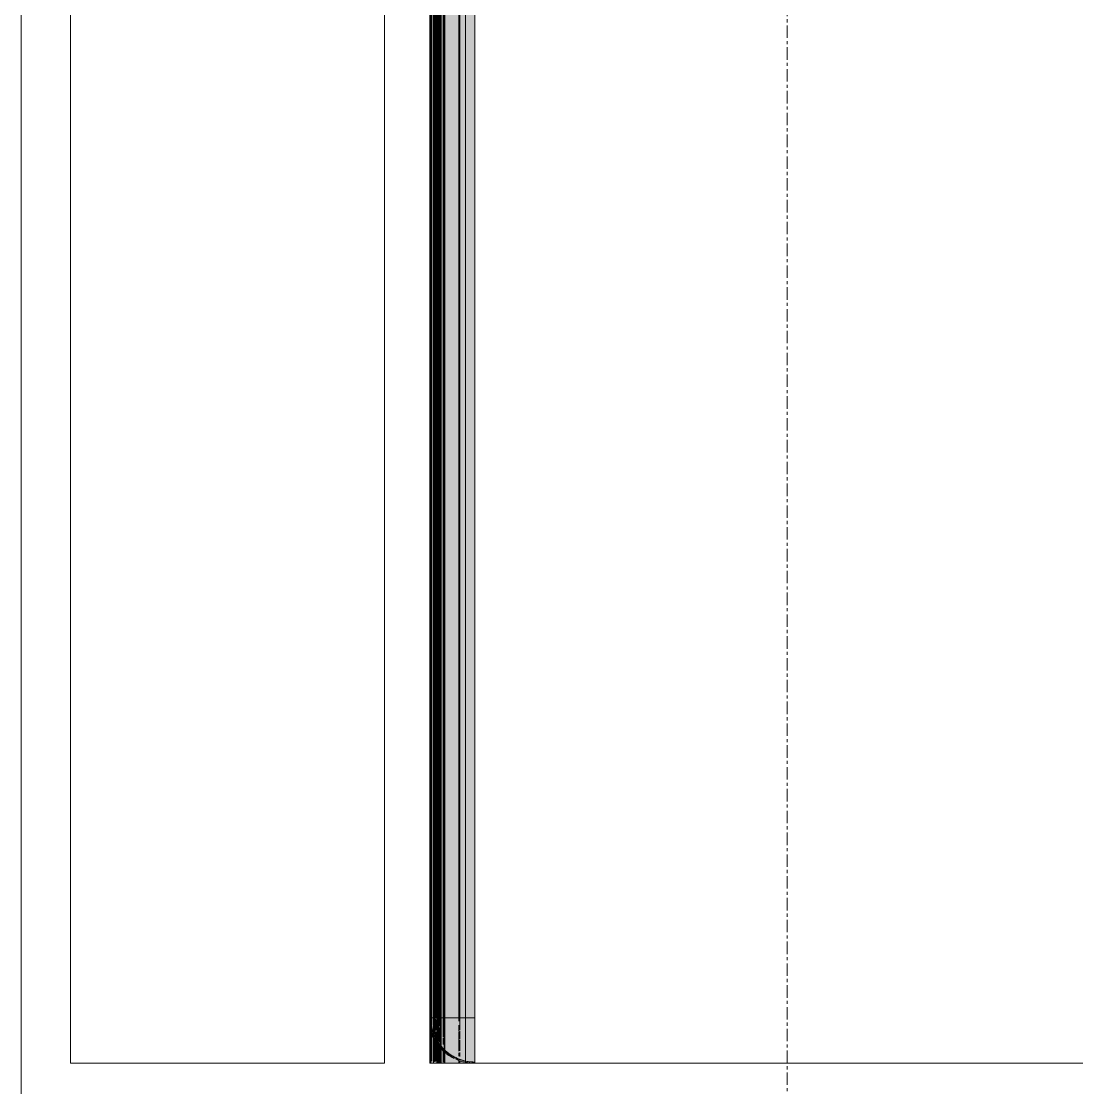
# Model space of a CAD drawing. Header units: millimetres. Extents: x -22227 to 20164, y 15335 to 61747.
# Drawn here: x -12979 to -11904, y 46292 to 47378 of the extents above; entities that cross this region are included whole.
import ezdxf

# ---------------------------------------------------------------- set-up
doc = ezdxf.new("R2010")
doc.units = ezdxf.units.MM
doc.linetypes.add('Grid Line', pattern=[22.225, 12.7, -3.175, 3.175, -3.175])
for name, color, linetype, lineweight in [('A-GENM', 7, 'Continuous', 5), ('A-WALL', 7, 'Continuous', 9), ('S-GRID', 7, 'Continuous', 9)]:
    doc.layers.add(name, color=color, linetype=linetype, lineweight=lineweight)

# ---------------------------------------------------------------- blocks, each defined once
blk = doc.blocks.new('AK-SGS-M3-A_rvt-1-MẶT BẰNG BỐ TRÍ THIẾT BỊ')
at = {"layer": 'A-WALL', "color": 253, "true_color": 0xaaaaaa}
for p, q in [((-12978.6, 49740.4), (-12978.6, 45066.9)), ((-12928.6, 46316.9), (-12928.6, 48416.9)), ((-12608.6, 48415.8), (-12608.6, 46316.9)), ((-12608.6, 46316.9), (-12928.6, 46316.9)), ((-11838.6, 46316.9), (-12516.5, 46316.9))]:
    blk.add_line(p, q, dxfattribs=at)
at = {"layer": 'A-WALL', "color": 254, "true_color": 0xcccccc}
for p, q in [((-12978.6, 49740.4), (-12978.6, 45066.9)), ((-12928.6, 46316.9), (-12928.6, 48416.9)), ((-12608.6, 48365.9), (-12608.6, 46316.9)), ((-12608.6, 46316.9), (-12928.6, 46316.9)), ((-11838.6, 46316.9), (-12516.5, 46316.9))]:
    blk.add_line(p, q, dxfattribs=at)
at = {"layer": 'A-WALL', "color": 9, "true_color": 0xc6c6c6}
blk.add_line((-12558.6, 46363), (-12558.6, 48364.8), dxfattribs=at)
at = {"layer": 'A-WALL', "color": 7, "true_color": 0xededed}
blk.add_line((-12558.6, 46363), (-12558.6, 48364.8), dxfattribs=at)
at = {"layer": 'A-WALL', "color": 254, "true_color": 0xd6d6d6}
for p, q in [((-12558.6, 46316.9), (-12558.6, 46363)), ((-12555.2, 46316.9), (-12557.9, 46316.9)), ((-12516.6, 46316.9), (-12547.2, 46316.9))]:
    blk.add_line(p, q, dxfattribs=at)
at = {"layer": 'A-WALL', "color": 7, "true_color": 0xf0f0f0}
for p, q in [((-12558.6, 46348.1), (-12558.6, 46363)), ((-12558.6, 46318.1), (-12558.6, 46344.9)), ((-12539.1, 46316.9), (-12547.2, 46316.9)), ((-12532.9, 46316.9), (-12538.8, 46316.9))]:
    blk.add_line(p, q, dxfattribs=at)
at = {"layer": 'A-WALL', "color": 7, "true_color": 0xf1f1f1}
blk.add_line((-12558.6, 46344.9), (-12558.6, 46348.1), dxfattribs=at)
at = {"layer": 'A-WALL', "color": 254, "true_color": 0xe0e0e0}
for p, q in [((-12552.3, 46316.9), (-12554.5, 46316.9)), ((-12547.2, 46316.9), (-12550.8, 46316.9))]:
    blk.add_line(p, q, dxfattribs=at)
at = {"layer": 'A-WALL', "color": 7, "true_color": 0xf3f3f3}
blk.add_line((-12548.4, 46316.9), (-12550.8, 46316.9), dxfattribs=at)
at = {"layer": 'A-WALL', "color": 254, "true_color": 0xeaeaea}
blk.add_line((-12516.6, 46316.9), (-12531.9, 46316.9), dxfattribs=at)
blk = doc.blocks.new('AK_BoGocTrong - Thanh nhôm C có chân-2373724-MẶT BẰNG BỐ TRÍ THIẾT BỊ')
at = {"layer": 'A-GENM', "true_color": 0xf0f0f0, "transparency": 33554534}
for points in [[(38.9, 0), (0, -0.1), (0, -288.4), (1.2, -2050), (45, -2048.4), (43.1, -2047.9), (42, -2047.9), (43.6, -46.1), (45, -46.1), (43.4, 0), (39, 0)], [(31.4, 0), (32.8, -2050), (34.9, -2050), (34.2, 0), (31.7, 0)], [(34.9, 0), (34.5, -0.9), (35.2, 0)], [(38.6, 0), (35.2, -0.8), (35.7, -2050), (38.6, -2050), (38.6, -0.6)], [(42, -46.1), (43.9, -2047.9), (44.8, -2046.5), (43.4, -46.1)]]:
    blk.add_hatch(color=7, dxfattribs=at).paths.add_polyline_path(points)
at = {"layer": 'A-GENM', "color": 254, "true_color": 0xe7e7e7}
for p, q in [((0, 0), (30.7, 0)), ((39, 0), (41.7, 0)), ((45, -34.4), (45, 0)), ((46, 0), (46, -36.6)), ((45, -46.1), (45, -42.4)), ((45, -46.1), (45, -2028)), ((45, -46.1), (45, -2028)), ((46, -46.1), (46, -2048.4)), ((46, -46.1), (46, -2048.4)), ((45, -2047.9), (45, -2028))]:
    blk.add_line(p, q, dxfattribs=at)
at = {"layer": 'A-GENM', "color": 254, "true_color": 0xeaeaea}
for p, q in [((9.5, 0), (0, 0)), ((16.2, 0), (9.5, 0)), ((9.5, 0), (9.5, -2.1)), ((22.3, 0), (16.4, 0)), ((30.8, 0), (22.6, 0)), ((31.8, 0), (34.4, 0)), ((36, 0), (38.1, 0)), ((41.3, 0), (39.2, 0)), ((45, 0), (45, -34.4)), ((45, 0), (45, -34.4)), ((46, 0), (46, -36.6)), ((46, 0), (46, -36.6)), ((9.5, -6.4), (9.5, -14.6)), ((30.6, -1.2), (30.6, -12.6)), ((31.4, -1.1), (31.4, -13.2)), ((35.2, -0.8), (35.2, -16.2)), ((38.6, -20.7), (38.6, -2.2)), ((9.5, -15.6), (9.5, -33.9)), ((30.6, -16.1), (30.6, -25.7)), ((31.4, -16.7), (31.4, -24.6)), ((35.2, -20.8), (35.2, -45.8)), ((30.6, -27.6), (30.6, -36.5)), ((31.4, -27), (31.4, -46.1)), ((38.6, -46.1), (38.6, -23.4)), ((9.5, -35.2), (9.5, -39.3)), ((9.5, -39.8), (9.5, -42.7)), ((30.6, -37.2), (30.6, -46.1)), ((45, -42.4), (45, -34.4)), ((45, -42.4), (45, -46.1)), ((45, -42.4), (45, -46.1)), ((46, -36.6), (46, -46.1)), ((34.2, -2047.9), (34.2, -46.1)), ((37.9, -46.1), (37.9, -2047.9)), ((45, -2028), (45, -2047.9)), ((45, -2028), (45, -2047.9)), ((9.5, -2047.9), (9.5, -2050)), ((30.6, -2047.9), (30.6, -2050)), ((31, -2050), (30.6, -2050)), ((31.4, -2050), (31, -2050)), ((31.4, -2047.9), (31.4, -2050)), ((35.2, -2050), (34.8, -2050)), ((35.2, -2047.9), (35.2, -2050)), ((37.9, -2050), (35.7, -2050)), ((35.7, -2050), (38.1, -2050)), ((38.6, -2050), (38.6, -2047.9))]:
    blk.add_line(p, q, dxfattribs=at)
at = {"layer": 'A-GENM', "color": 254, "true_color": 0xd6d6d6}
blk.add_line((0, -2.3), (0, 0), dxfattribs=at)
at = {"layer": 'A-GENM', "color": 7, "true_color": 0xececec}
for p, q in [((30.6, 0), (31.4, 0)), ((31.8, 0), (34.2, 0)), ((34.3, 0), (32, 0)), ((34.8, 0), (35.2, 0)), ((35.7, 0), (37.9, 0)), ((38.1, 0), (35.7, 0)), ((43.5, 0), (45, 0)), ((45, 0), (46, 0)), ((34.5, -0.9), (34.5, -15.7)), ((34.5, -19.8), (34.5, -44.9)), ((35.2, -16.2), (35.2, -18.8)), ((45, -34.4), (45, -42.4)), ((45, -34.4), (45, -42.4)), ((46, -36.6), (46, -46.1)), ((46, -36.6), (46, -46.1)), ((34.9, -46.1), (34.9, -2047.9)), ((34.5, -2047.9), (34.5, -2050)), ((34.8, -2050), (34.5, -2050)), ((35.7, -2050), (37.9, -2050)), ((37.9, -2050), (38.6, -2050)), ((46, -2050), (45, -2050))]:
    blk.add_line(p, q, dxfattribs=at)
at = {"layer": 'A-GENM', "color": 7, "true_color": 0xededed}
for p, q in [((34.2, 0), (31.8, 0)), ((34.5, 0), (34.8, 0)), ((37.9, 0), (35.7, 0)), ((38.6, 0), (37.9, 0)), ((45, 0), (46, 0)), ((46, 0), (45, 0)), ((34.2, -15.4), (34.2, -0.9)), ((37.9, -2.4), (37.9, -19.2)), ((34.2, -44.3), (34.2, -20.8)), ((34.5, -15.7), (34.5, -17.9)), ((37.9, -22.7), (37.9, -46.1)), ((34.2, -2050), (34.2, -2047.9)), ((37.9, -2047.9), (37.9, -2050))]:
    blk.add_line(p, q, dxfattribs=at)
at = {"layer": 'A-GENM', "color": 7, "true_color": 0xeeeeee}
for p, q in [((34.9, 0), (34.2, 0)), ((46, 0), (44.8, 0)), ((34.9, -0.9), (34.9, -15.9)), ((34.2, -17.5), (34.2, -15.4)), ((34.9, -15.9), (34.9, -18.4)), ((34.9, -20.1), (34.9, -45.7)), ((37.9, -19.2), (37.9, -21.5)), ((34.2, -2050), (34.9, -2050)), ((34.9, -2047.9), (34.9, -2050)), ((44.8, -2050), (46, -2050)), ((46, -2050), (45, -2050)), ((45, -2050), (46, -2050))]:
    blk.add_line(p, q, dxfattribs=at)
at = {"layer": 'A-GENM', "color": 254, "true_color": 0xe0e0e0}
for p, q in [((0, -5.6), (0, -2.3)), ((0, -10.9), (0, -5.6)), ((0, -18), (0, -11)), ((0, -26.5), (0, -18.1)), ((0, -45.8), (0, -26.7)), ((9.5, -46.1), (9.5, -2047.9)), ((30.6, -46.1), (30.6, -2047.9)), ((31.4, -46.1), (31.4, -2047.9)), ((35.2, -46.1), (35.2, -2047.9)), ((38.6, -2047.9), (38.6, -46.1)), ((11.6, -2050), (2.1, -2050)), ((22.5, -2050), (13.7, -2050)), ((30.7, -2050), (24.4, -2050)), ((38.1, -2050), (36, -2050))]:
    blk.add_line(p, q, dxfattribs=at)
at = {"layer": 'A-GENM', "color": 9, "true_color": 0xc6c6c6}
blk.add_line((0, -2050), (0, -46.1), dxfattribs=at)
at = {"layer": 'A-GENM', "color": 254, "true_color": 0xe6e6e6}
for p, q in [((34.5, -46.1), (34.5, -2047.9)), ((2.1, -2050), (9.5, -2050)), ((9.5, -2050), (11.7, -2050)), ((13.7, -2050), (16.2, -2050)), ((16.4, -2050), (19.4, -2050)), ((19.4, -2050), (22.3, -2050)), ((24.4, -2050), (30.8, -2050))]:
    blk.add_line(p, q, dxfattribs=at)
at = {"layer": 'A-GENM', "color": 254, "true_color": 0xe2e2e2}
for p, q in [((45, -2028), (45, -46.1)), ((46, -46.1), (46, -2048.4)), ((45, -2050), (43.5, -2050))]:
    blk.add_line(p, q, dxfattribs=at)
blk = doc.blocks.new('AK_BoGocTrongTran - Thanh nhôm C có chân-2373727-MẶT BẰNG BỐ TRÍ THIẾT BỊ')
at = {"layer": 'A-GENM', "true_color": 0xf0f0f0, "transparency": 33554534}
for points in [[(0, 0), (0, -2050), (9.5, -2050), (9.5, 0)], [(34.9, 0), (9.5, 0), (9.5, -2050), (46, -2049.2), (44.8, 0), (35.7, 0)], [(34.2, 0), (30.6, 0), (30.6, -2050), (34.2, -2050), (34.2, -46.1)], [(34.9, 0), (34.2, 0), (34.9, -46.1)], [(37.9, 0), (34.5, 0), (34.9, -2050), (37.9, -2050), (37.9, -46.1)], [(38.6, 0), (37.9, 0), (38.6, -46.1)]]:
    blk.add_hatch(color=7, dxfattribs=at).paths.add_polyline_path(points)
at = {"layer": 'A-GENM', "color": 253, "true_color": 0xaaaaaa}
for p, q in [((0, 0), (9.5, 0)), ((0, 0), (0, -2050)), ((9.5, -2050), (9.5, 0)), ((30.6, -2050), (30.6, -46.1)), ((34.2, -46.1), (34.2, -2050)), ((34.9, -2050), (34.9, -46.1)), ((37.9, -2050), (37.9, -46.1)), ((38.6, -46.1), (38.6, -2050)), ((46, -2050), (46, -46.1)), ((46, -2047.5), (46, -46.1)), ((46, -2047.5), (46, -46.1)), ((9.5, -2050), (0, -2050)), ((9.5, -2050), (30.6, -2050)), ((34.2, -2050), (30.6, -2050)), ((34.9, -2050), (34.2, -2050)), ((37.9, -2050), (34.9, -2050)), ((38.6, -2050), (37.9, -2050)), ((41.3, -2050), (44.8, -2050))]:
    blk.add_line(p, q, dxfattribs=at)
at = {"layer": 'A-GENM', "color": 254, "true_color": 0xd6d6d6}
for p, q in [((0, 0), (11.6, 0)), ((11.6, 0), (30.7, 0)), ((30.6, 0), (31.4, 0)), ((34.3, 0), (30.8, 0)), ((34.2, 0), (31.4, 0)), ((31.4, -46.1), (31.4, 0)), ((34.5, -46.1), (34.5, 0)), ((34.8, 0), (35.2, 0)), ((37.9, 0), (35.2, 0)), ((35.2, -46.1), (35.2, 0)), ((38.1, 0), (35.7, 0)), ((39, 0), (43.5, 0)), ((43.5, 0), (45, 0)), ((46, 0), (45, 0)), ((45, -46.1), (45, 0)), ((45, 0), (46, 0)), ((45, -46.1), (45, 0)), ((45, -46.1), (45, -2047.9)), ((46, -2050), (46, -46.1)), ((34.8, -2050), (34.5, -2050)), ((45, -2050), (41.7, -2050)), ((44.8, -2050), (46, -2050)), ((45, -2050), (46, -2050)), ((46, -2050), (45, -2050))]:
    blk.add_line(p, q, dxfattribs=at)
at = {"layer": 'A-GENM', "color": 9, "true_color": 0xc6c6c6}
for p, q in [((30.6, 0), (9.5, 0)), ((30.6, 0), (34.2, 0)), ((30.6, -46.1), (30.6, 0)), ((34.2, 0), (34.9, 0)), ((34.2, 0), (34.2, -46.1)), ((34.9, 0), (37.9, 0)), ((34.9, -46.1), (34.9, 0)), ((37.9, 0), (38.6, 0)), ((37.9, -46.1), (37.9, 0)), ((38.6, 0), (38.6, -46.1)), ((46, 0), (38.9, 0)), ((46, -46.1), (46, 0)), ((46, -46.1), (46, 0)), ((46, -46.1), (46, 0)), ((31.4, -2050), (31.4, -46.1)), ((34.5, -2050), (34.5, -46.1)), ((35.2, -2050), (35.2, -46.1)), ((45, -2047.9), (45, -46.1)), ((45, -2047.9), (45, -46.1)), ((30.7, -2050), (0, -2050)), ((31.4, -2050), (30.6, -2050)), ((30.8, -2050), (34.3, -2050)), ((31.4, -2050), (34.2, -2050)), ((35.2, -2050), (34.8, -2050)), ((35.2, -2050), (37.9, -2050)), ((35.7, -2050), (38.1, -2050))]:
    blk.add_line(p, q, dxfattribs=at)
at = {"layer": 'A-GENM', "color": 254, "true_color": 0xe0e0e0}
for p, q in [((31.8, 0), (34.4, 0)), ((34.5, 0), (34.8, 0)), ((36, 0), (38.1, 0)), ((46, 0), (45, 0)), ((45, 0), (45, -46.1)), ((46, -46.1), (46, 0)), ((38.1, -2050), (36, -2050)), ((45, -2050), (46, -2050))]:
    blk.add_line(p, q, dxfattribs=at)
blk = doc.blocks.new('AK_NepV - AK_NepV-2373726-MẶT BẰNG BỐ TRÍ THIẾT BỊ')
at = {"layer": 'A-GENM', "color": 254, "true_color": 0xeaeaea}
for p, q in [((-29.7, 2050), (-28.7, 2050)), ((-28.7, 2050), (-22.8, 2050)), ((-22.5, 2050), (-14.4, 2050)), ((-6.2, 2050), (-5.3, 2050)), ((-5.3, 2050), (-4.5, 2050)), ((-2.8, 2048.8), (-2.8, 2021.7)), ((-1, 2048), (-1, 2017.7)), ((-2.8, 2018.2), (-2.8, 2003.9)), ((-13.6, 2003.9), (-13.6, 2.1)), ((-4.5, 0), (-5.3, 0)), ((-2.8, 2.1), (-2.8, 0))]:
    blk.add_line(p, q, dxfattribs=at)
at = {"layer": 'A-GENM', "color": 254, "true_color": 0xe6e6e6}
for p, q in [((-29.7, 2050), (-29.7, 2047.7)), ((-29.7, 2043.2), (-29.7, 2039.1)), ((-28.7, 2050), (-28.7, 2047.7)), ((-28.7, 2042.9), (-28.7, 2039.3)), ((-6.2, 2047.8), (-6.2, 2028.8)), ((-5.3, 2048.1), (-5.3, 2018.4)), ((-4.5, 2048.3), (-4.5, 2025.2)), ((-29.7, 2037.3), (-29.7, 2026.2)), ((-28.7, 2037.8), (-28.7, 2017.7)), ((-29.7, 2025.1), (-29.7, 2017.3)), ((-6.2, 2026.4), (-6.2, 2003.9)), ((-4.5, 2022.4), (-4.5, 2016.8)), ((-29.7, 2016.2), (-29.7, 2011)), ((-29.7, 2010.5), (-29.7, 2007.3)), ((-28.7, 2017.1), (-28.7, 2011.2)), ((-5.3, 2015.9), (-5.3, 2005.7)), ((-4.5, 2016.2), (-4.5, 2003.9)), ((-29.7, 2006.7), (-29.7, 2003.9)), ((-28.7, 2007.2), (-28.7, 2003.9)), ((-7.8, 2003.9), (-7.8, 2.1)), ((-5, 2003.9), (-5, 2.1)), ((-3.5, 2003.9), (-3.5, 2.1)), ((-29.7, 2.1), (-29.7, 0)), ((-28.7, 0), (-29.7, 0)), ((-28.7, 2.1), (-28.7, 0)), ((-22.8, 0), (-28.7, 0)), ((-14.4, 0), (-20.7, 0)), ((-6.2, 2.1), (-6.2, 0)), ((-5.3, 0), (-6.2, 0)), ((-4.5, 2.1), (-4.5, 0))]:
    blk.add_line(p, q, dxfattribs=at)
at = {"layer": 'A-GENM', "color": 7, "true_color": 0xf0f0f0}
for p, q in [((-22.8, 2050), (-28.7, 2050)), ((-14.4, 2050), (-22.5, 2050)), ((-10.3, 2049.1), (-10.3, 2034.2)), ((-4.5, 2050), (-5, 2050)), ((-1, 2048), (-1, 2017.7)), ((-10.3, 2030.3), (-10.3, 2004.7)), ((-3.5, 2023.2), (-3.5, 2020.8)), ((-1, 2011.4), (-1, 2003.9)), ((-12.8, 2003.9), (-12.8, 2.1)), ((-10.7, 2003.9), (-10.7, 2.1)), ((-8.5, 2003.9), (-8.5, 2.1)), ((-13.6, 0), (-12.8, 0)), ((-10.3, 2.1), (-10.3, 0))]:
    blk.add_line(p, q, dxfattribs=at)
at = {"layer": 'A-GENM', "color": 7, "true_color": 0xf1f1f1}
for p, q in [((-12.8, 2050), (-13.6, 2050)), ((-13.2, 2050), (-10.8, 2050)), ((-12.8, 2048.9), (-12.8, 2036.2)), ((-10.7, 2049.1), (-10.7, 2034.5)), ((-10.3, 2050), (-8.5, 2050)), ((-9.9, 2049.2), (-9.9, 2046.7)), ((-8.5, 2049.3), (-8.5, 2032.8)), ((-10.7, 2034.5), (-10.7, 2032.3)), ((-10.3, 2034.2), (-10.3, 2031.9)), ((-8.5, 2032.8), (-8.5, 2029.9)), ((-12.8, 2030.9), (-12.8, 2024.1)), ((-12.8, 2023), (-12.8, 2003.9)), ((-10.7, 2029.7), (-10.7, 2005.4)), ((-9.9, 2029.3), (-9.9, 2003.9)), ((-8.5, 2028.7), (-8.5, 2013.5)), ((-8.5, 2012.2), (-8.5, 2003.9)), ((-1, 2017.7), (-1, 2012.7)), ((-10.3, 2003.9), (-10.3, 2.1)), ((-9.9, 2003.9), (-9.9, 2.1)), ((0, 2.1), (0, 22)), ((-10.7, 2.1), (-10.7, 0)), ((-8.5, 0), (-10.3, 0)), ((-9.9, 2.1), (-9.9, 0)), ((-8.5, 2.1), (-8.5, 0))]:
    blk.add_line(p, q, dxfattribs=at)
at = {"layer": 'A-GENM', "color": 7, "true_color": 0xededed}
for p, q in [((-13.6, 2048.9), (-13.6, 2036.8)), ((-13.2, 2050), (-10.8, 2050)), ((-5, 2048.2), (-5, 2019.4)), ((-3.5, 2048.6), (-3.5, 2023.2)), ((-2.8, 2050), (-1, 2050)), ((-1, 2050), (0, 2050)), ((-13.6, 2033.3), (-13.6, 2025.4)), ((-7.8, 2032.2), (-7.8, 2029.1)), ((-13.6, 2023), (-13.6, 2003.9)), ((-5, 2016.3), (-5, 2005.1)), ((-3.5, 2020.1), (-3.5, 2003.9)), ((-1, 2003.9), (-1, 2.1)), ((0, 2007.6), (0, 2003.9)), ((0, 22), (0, 2.1)), ((-28.7, 0), (-22.8, 0)), ((-20.7, 0), (-14.4, 0)), ((-13.6, 2.1), (-13.6, 0)), ((-3.5, 2.1), (-3.5, 0))]:
    blk.add_line(p, q, dxfattribs=at)
at = {"layer": 'A-GENM', "color": 7, "true_color": 0xf3f3f3}
for p, q in [((-10.8, 2050), (-13.2, 2050)), ((-9.9, 2046.7), (-9.9, 2033.9)), ((-9.9, 2033.9), (-9.9, 2031.3)), ((0, 22), (0, 2003.9))]:
    blk.add_line(p, q, dxfattribs=at)
at = {"layer": 'A-GENM', "color": 7, "true_color": 0xeeeeee}
for p, q in [((-10.4, 2049.1), (-10.4, 2034.3)), ((0, 2049), (0, 2015.6)), ((-10.4, 2034.3), (-10.4, 2032)), ((-10.4, 2030.5), (-10.4, 2004.8)), ((0, 2015.6), (0, 2008.3)), ((-10.4, 2.1), (-10.4, 0)), ((-5, 0), (-4.5, 0))]:
    blk.add_line(p, q, dxfattribs=at)
at = {"layer": 'A-GENM', "color": 7, "true_color": 0xececec}
for p, q in [((-7.8, 2049.3), (-7.8, 2032.2)), ((-7.8, 2028), (-7.8, 2012.2)), ((-2.8, 2021.7), (-2.8, 2018.4)), ((-7.8, 2011.8), (-7.8, 2003.9)), ((-1, 2017.7), (-1, 2012.7)), ((-10.4, 2003.9), (-10.4, 2.1)), ((0, 2003.9), (0, 22)), ((-7.8, 2.1), (-7.8, 0)), ((-1, 0), (-2.8, 0)), ((0, 0), (-1, 0))]:
    blk.add_line(p, q, dxfattribs=at)
at = {"layer": 'A-GENM', "color": 7, "true_color": 0xf2f2f2}
for p, q in [((0, 2015.6), (0, 2049)), ((0, 2008.3), (0, 2015.6))]:
    blk.add_line(p, q, dxfattribs=at)
at = {"layer": 'A-GENM', "color": 254, "true_color": 0xe7e7e7}
blk.add_line((-1, 2011.4), (-1, 2003.9), dxfattribs=at)
at = {"layer": 'A-GENM', "color": 254, "true_color": 0xd6d6d6}
for p, q in [((-29.7, 2003.9), (-29.7, 2.1)), ((-28.7, 2003.9), (-28.7, 2.1)), ((-6.2, 2003.9), (-6.2, 2.1)), ((-5.3, 2003.9), (-5.3, 2.1)), ((-4.5, 2003.9), (-4.5, 2.1))]:
    blk.add_line(p, q, dxfattribs=at)
at = {"layer": 'A-GENM', "color": 254, "true_color": 0xe2e2e2}
for p, q in [((-2.8, 2003.9), (-2.8, 2.1)), ((-1, 2003.9), (-1, 2.1))]:
    blk.add_line(p, q, dxfattribs=at)
at = {"layer": 'A-GENM', "color": 7, "true_color": 0xf4f4f4}
blk.add_line((0, 2003.9), (0, 2007.6), dxfattribs=at)
blk = doc.blocks.new('AK_Phụ kiện Panel_Thanh phào C_J - Thanh nhôm C có chân_bo_-V156-MẶT BẰNG BỐ TRÍ THIẾT BỊ')
at = {"layer": 'A-GENM', "true_color": 0xf0f0f0, "transparency": 33554534}
h = blk.add_hatch(color=7, dxfattribs=at)
h.paths.add_polyline_path([(-12517.6, 46317), (-12517.6, 46318), (-12526.1, 46319)])
h.paths.add_polyline_path([(-12540.1, 46324.1), (-12554.5, 46336.1), (-12550.8, 46332.3), (-12544.9, 46327.8)])
h.paths.add_polyline_path([(-12556.6, 46340.6), (-12562.6, 46363), (-12561.4, 46351), (-12557.9, 46343.5)])
at = {"layer": 'A-GENM', "color": 254, "true_color": 0xe0e0e0}
for p, q in [((-12562.6, 46363), (-12562.6, 46353.5)), ((-12517.6, 46318), (-12516.6, 46318))]:
    blk.add_line(p, q, dxfattribs=at)
at = {"layer": 'A-GENM', "color": 7, "true_color": 0xeeeeee}
blk.add_line((-12562.6, 46353.5), (-12562.6, 46363), dxfattribs=at)
at = {"layer": 'A-GENM', "color": 254, "true_color": 0xd6d6d6}
for p, q in [((-12517.6, 46317), (-12517.6, 46318)), ((-12516.6, 46318), (-12517.6, 46318)), ((-12517.6, 46318), (-12517.6, 46317)), ((-12517.6, 46317), (-12516.6, 46317)), ((-12516.6, 46317), (-12516.6, 46318)), ((-12516.6, 46318), (-12516.6, 46317))]:
    blk.add_line(p, q, dxfattribs=at)
at = {"layer": 'A-GENM', "color": 254, "true_color": 0xe6e6e6}
for p, q in [((-12517.6, 46318), (-12517.6, 46317)), ((-12517.6, 46317), (-12517.6, 46318)), ((-12516.6, 46317), (-12517.6, 46317))]:
    blk.add_line(p, q, dxfattribs=at)
at = {"layer": 'A-GENM', "color": 254, "true_color": 0xe0e0e0}
for radius, start, end in [(45, 180.1318, 184.9761), (46, 192.0313, 194.9444), (45, 213.7609, 217.6083), (45, 220.574, 227.0486), (46, 222.9806, 228.7285)]:
    blk.add_arc((-12517.6, 46363), radius, start, end, dxfattribs=at)
at = {"layer": 'A-GENM', "color": 7, "true_color": 0xeeeeee}
blk.add_arc((-12517.6, 46363), 45, 180.2584, 189.7826, dxfattribs=at)
at = {"layer": 'A-GENM', "color": 7, "true_color": 0xededed}
for radius, start, end in [(46, 192.0515, 195.9085), (45, 228.5553, 232.1995), (45, 232.2629, 240), (46, 233.4286, 239.6716), (46, 246.3085, 250.4414)]:
    blk.add_arc((-12517.6, 46363), radius, start, end, dxfattribs=at)
at = {"layer": 'A-GENM', "color": 254, "true_color": 0xd6d6d6}
for radius, start, end in [(45, 185.8714, 202.9402), (46, 195.4797, 205.6979), (45, 203.1842, 210), (46, 205.8325, 213.9485), (45, 227.0486, 231.1651), (46, 228.7285, 232.3913), (45, 231.2442, 245.4031), (46, 232.4533, 243.9896), (45, 245.438, 258.5923), (46, 246.2474, 258.9765), (45, 258.6141, 270), (46, 258.9894, 270)]:
    blk.add_arc((-12517.6, 46363), radius, start, end, dxfattribs=at)
at = {"layer": 'A-GENM', "color": 7, "true_color": 0xf1f1f1}
for start, end in [(191.5426, 195), (198.3367, 202.6581)]:
    blk.add_arc((-12517.6, 46363), 45, start, end, dxfattribs=at)
at = {"layer": 'A-GENM', "color": 7, "true_color": 0xf0f0f0}
for radius, start, end in [(46, 196.6173, 199.8483), (46, 201.9495, 204.974), (45, 240, 241.8246), (45, 241.8246, 245.6042), (46, 242.4986, 243.9896), (45, 245.6369, 249.9502)]:
    blk.add_arc((-12517.6, 46363), radius, start, end, dxfattribs=at)
at = {"layer": 'A-GENM', "color": 254, "true_color": 0xe6e6e6}
for radius, start, end in [(46, 252.7877, 256.5944), (45, 259.0021, 270), (46, 259.2718, 270)]:
    blk.add_arc((-12517.6, 46363), radius, start, end, dxfattribs=at)
blk = doc.blocks.new('AK_MiengBoGocTrong - AK_MiengBoGocTrong-V157-MẶT BẰNG BỐ TRÍ THIẾT BỊ')
at = {"layer": 'A-GENM', "true_color": 0xf0f0f0, "transparency": 33554534}
blk.add_hatch(color=7, dxfattribs=at).paths.add_polyline_path([(-22.3, -46.1), (0, -46.1), (0, 0), (-46.1, 0), (-46.1, -46.1)])
at = {"layer": 'A-GENM', "color": 9, "true_color": 0xc6c6c6}
for p, q in [((-46.1, -46.1), (-46.1, 0)), ((0, 0), (0, -45)), ((0, -45), (0, -46.1))]:
    blk.add_line(p, q, dxfattribs=at)
at = {"layer": 'A-GENM', "color": 254, "true_color": 0xd6d6d6}
for p, q in [((-46.1, 0), (-45, 0)), ((-45, 0), (-41.7, 0)), ((-30.9, 0), (-28.6, 0)), ((-28.1, 0), (-19.7, 0)), ((-19.5, 0), (-10, 0)), ((-9.7, 0), (-0.1, 0)), ((-38.7, -46.1), (-44.9, -46.1)), ((-0.1, -46.1), (-30.7, -46.1))]:
    blk.add_line(p, q, dxfattribs=at)
at = {"layer": 'A-GENM', "color": 253, "true_color": 0xaaaaaa}
for p, q in [((0, 0), (-46.1, 0)), ((-46.1, 0), (-46.1, -46.1)), ((0, -46.1), (0, 0)), ((-46.1, -46.1), (0, -46.1))]:
    blk.add_line(p, q, dxfattribs=at)
at = {"layer": 'A-GENM', "color": 254, "true_color": 0xe0e0e0}
for p, q in [((-38.2, 0), (-36.1, 0)), ((-34.4, 0), (-30.9, 0)), ((-35.8, -46.1), (-38, -46.1)), ((-30.7, -46.1), (-34.3, -46.1))]:
    blk.add_line(p, q, dxfattribs=at)
at = {"layer": 'A-GENM', "color": 254, "true_color": 0xd6d6d6}
for start, end in [(180.7818, 201.5913), (201.7594, 210), (226.7849, 230.4242), (230.4924, 240), (240, 244.0812), (244.1166, 255), (255, 257.5707), (257.5854, 269.8712)]:
    blk.add_arc((0, 0), 45, start, end, dxfattribs=at)
at = {"layer": 'A-GENM', "color": 254, "true_color": 0xe0e0e0}
for start, end in [(212.0239, 216.4536), (219.8698, 225)]:
    blk.add_arc((0, 0), 45, start, end, dxfattribs=at)
blk = doc.blocks.new('AK_MiengBoGocTrong - AK_MiengBoGocTrong-V158-MẶT BẰNG BỐ TRÍ THIẾT BỊ')
at = {"layer": 'A-GENM', "true_color": 0xf0f0f0, "transparency": 33554534}
for points in [[(-34.6, 46.1), (-4.9, 45), (-22.3, 39.1), (-28.4, 34.4), (-35.9, 26.5), (-41.5, 16.4), (-45.1, 4.4), (-46.1, 0), (-44.9, 46.1), (-35, 46.1)], [(0, 43.9), (-0.4, 0), (-43.8, 0.6), (-41.4, 16.5), (-35.8, 25.5), (-16.8, 41.3), (-6.1, 43.7), (-0.1, 43.9)]]:
    blk.add_hatch(color=7, dxfattribs=at).paths.add_polyline_path(points)
at = {"layer": 'A-GENM', "color": 254, "true_color": 0xeaeaea}
for p, q in [((-46.1, 9.5), (-46.1, 46.1)), ((-44.9, 46.1), (-42.1, 46.1)), ((-0.1, 46.1), (-15.4, 46.1)), ((-45, 0), (-46.1, 0))]:
    blk.add_line(p, q, dxfattribs=at)
at = {"layer": 'A-GENM', "color": 7, "true_color": 0xededed}
for p, q in [((-46.1, 46.1), (-46.1, 9.5)), ((-30.7, 0), (-28.6, 0)), ((-28.1, 0), (-22.8, 0)), ((-22.3, 0), (-19.7, 0)), ((-19.5, 0), (-16.4, 0))]:
    blk.add_line(p, q, dxfattribs=at)
at = {"layer": 'A-GENM', "color": 254, "true_color": 0xe2e2e2}
for p, q in [((-41.4, 46.1), (-38.7, 46.1)), ((-30.7, 46.1), (-0.1, 46.1)), ((-43.9, 0), (-45, 0))]:
    blk.add_line(p, q, dxfattribs=at)
at = {"layer": 'A-GENM', "color": 254, "true_color": 0xe7e7e7}
for p, q in [((-38, 46.1), (-35.8, 46.1)), ((-34.3, 46.1), (-30.7, 46.1)), ((-44.9, 3.6), (-44.7, 5.4))]:
    blk.add_line(p, q, dxfattribs=at)
at = {"layer": 'A-GENM', "color": 7, "true_color": 0xf3f3f3}
for p, q in [((-31.9, 46.1), (-34.3, 46.1)), ((-34.3, 0), (-32.1, 0))]:
    blk.add_line(p, q, dxfattribs=at)
at = {"layer": 'A-GENM', "color": 7, "true_color": 0xf0f0f0}
for p, q in [((-22.6, 46.1), (-30.7, 46.1)), ((-16.4, 46.1), (-22.3, 46.1))]:
    blk.add_line(p, q, dxfattribs=at)
at = {"layer": 'A-GENM', "color": 254, "true_color": 0xe0e0e0}
for p, q in [((-12.9, 43.1), (-11.2, 43.6)), ((-11.2, 43.6), (-9.4, 44)), ((-9.4, 44), (-7.6, 44.3)), ((-7.6, 44.3), (-5.9, 44.6)), ((-5.9, 44.6), (-4.1, 44.8)), ((-4.1, 44.8), (-2.3, 44.9)), ((-31.4, 32.3), (-30, 33.5)), ((-19.6, 40.5), (-18, 41.3)), ((-18, 41.3), (-16.3, 41.9)), ((-39.1, 22.4), (-38.1, 23.9)), ((-38.1, 23.9), (-37.1, 25.4)), ((-42.1, 15.9), (-41.4, 17.5)), ((-41.4, 17.5), (-40.7, 19.2)), ((-28.6, 0), (-34.4, 0)), ((-25.3, 0), (-28.1, 0)), ((-19.7, 0), (-22.4, 0)), ((-15, 0), (-19.5, 0)), ((-0.4, 0), (-9.7, 0))]:
    blk.add_line(p, q, dxfattribs=at)
at = {"layer": 'A-GENM', "color": 254, "true_color": 0xe6e6e6}
for p, q in [((-2.3, 44.9), (-0.5, 45)), ((-16.3, 41.9), (-14.6, 42.6)), ((-14.6, 42.6), (-12.9, 43.1)), ((-37.1, 25.4), (-36.1, 26.9)), ((-36.1, 0), (-38.2, 0)), ((-15.4, 0), (-12, 0)), ((-9.6, 0), (-0.4, 0))]:
    blk.add_line(p, q, dxfattribs=at)
at = {"layer": 'A-GENM', "color": 254, "true_color": 0xd6d6d6}
for p, q in [((-0.5, 45), (0, 45)), ((0, 0), (0, 43.9)), ((-39.9, 20.8), (-39.1, 22.4)), ((-40.7, 19.2), (-39.9, 20.8)), ((-22.4, 0), (-25.3, 0)), ((-10, 0), (-15, 0))]:
    blk.add_line(p, q, dxfattribs=at)
at = {"layer": 'A-GENM', "color": 9, "true_color": 0xc6c6c6}
for p, q in [((0, 46.1), (0, 45)), ((0, 43.9), (0, 46.1)), ((0, 45), (0, 0))]:
    blk.add_line(p, q, dxfattribs=at)
at = {"layer": 'A-GENM', "color": 7, "true_color": 0xececec}
blk.add_line((-46.1, 0), (-46.1, 9.5), dxfattribs=at)
at = {"layer": 'A-GENM', "color": 7, "true_color": 0xeeeeee}
blk.add_line((-46.1, 9.5), (-46.1, 0), dxfattribs=at)
at = {"layer": 'A-GENM', "color": 254, "true_color": 0xe0e0e0, "flags": 128}
for points in [[(-30, 33.5), (-28.7, 34.7), (-27.3, 35.8)], [(-27.3, 35.8), (-25.8, 36.9), (-24.3, 37.9)], [(-22.3, 39.1), (-21.2, 39.7), (-19.6, 40.5)]]:
    blk.add_lwpolyline(points, dxfattribs=at)
at = {"layer": 'A-GENM', "color": 254, "true_color": 0xd6d6d6, "flags": 128}
blk.add_lwpolyline([(-24.3, 37.9), (-22.8, 38.8), (-22.3, 39.1)], dxfattribs=at)
at = {"layer": 'A-GENM', "color": 254, "true_color": 0xe6e6e6, "flags": 128}
for points in [[(-36.1, 26.9), (-35, 28.3), (-33.8, 29.7)], [(-33.8, 29.7), (-32.6, 31), (-31.4, 32.3)]]:
    blk.add_lwpolyline(points, dxfattribs=at)
at = {"layer": 'A-GENM', "color": 254, "true_color": 0xe7e7e7, "flags": 128}
for points in [[(-44.1, 8.9), (-43.7, 10.7), (-43.2, 12.4), (-42.7, 14.2), (-42.1, 15.9)], [(-44.7, 5.4), (-44.4, 7.2), (-44.1, 8.9)]]:
    blk.add_lwpolyline(points, dxfattribs=at)
at = {"layer": 'A-GENM', "color": 254, "true_color": 0xe2e2e2, "flags": 128}
blk.add_lwpolyline([(-45, 0), (-45, 1.8), (-44.9, 3.6)], dxfattribs=at)
at = {"layer": 'A-GENM', "color": 254, "true_color": 0xe0e0e0}
for start, end in [(102.4293, 105), (95.1665, 102.4146), (129.5758, 133.2151), (107.2544, 115.8834), (143.5464, 147.9761)]:
    blk.add_arc((0, 0), 45, start, end, dxfattribs=at)
at = {"layer": 'A-GENM', "color": 254, "true_color": 0xd6d6d6}
for start, end in [(90.1288, 92.7851), (119.6957, 127.6091), (150, 158.2406)]:
    blk.add_arc((0, 0), 45, start, end, dxfattribs=at)
at = {"layer": 'A-GENM', "color": 254, "true_color": 0xe6e6e6}
blk.add_arc((0, 0), 45, 135, 140.1302, dxfattribs=at)
at = {"layer": 'A-GENM', "color": 254, "true_color": 0xe7e7e7}
for start, end in [(165, 169.6058), (160.4399, 165)]:
    blk.add_arc((0, 0), 45, start, end, dxfattribs=at)
at = {"layer": 'A-GENM', "color": 254, "true_color": 0xe2e2e2}
blk.add_arc((0, 0), 45, 169.6058, 179.2182, dxfattribs=at)
blk = doc.blocks.new('AK-SGS-M3-Hrvt_rvt-1-MẶT BẰNG BỐ TRÍ THIẾT BỊ')
at = {"layer": 'A-GENM', "color": 253, "lineweight": 5, "true_color": 0xaaaaaa, "rotation": 180}
for name, p in [('AK_BoGocTrong - Thanh nhôm C có chân-2373724-MẶT BẰNG BỐ TRÍ THIẾT BỊ', (-12516.6, 46316.9)), ('AK_BoGocTrongTran - Thanh nhôm C có chân-2373727-MẶT BẰNG BỐ TRÍ THIẾT BỊ', (-12516.6, 46316.9)), ('AK_NepV - AK_NepV-2373726-MẶT BẰNG BỐ TRÍ THIẾT BỊ', (-12561.6, 48366.9))]:
    blk.add_blockref(name, p, dxfattribs=at)
at = {"layer": 'A-GENM', "color": 253, "lineweight": 5, "true_color": 0xaaaaaa}
for name, p in [('AK_Phụ kiện Panel_Thanh phào C_J - Thanh nhôm C có chân_bo_-V156-MẶT BẰNG BỐ TRÍ THIẾT BỊ', (0, 0)), ('AK_MiengBoGocTrong - AK_MiengBoGocTrong-V157-MẶT BẰNG BỐ TRÍ THIẾT BỊ', (-12516.5, 46363))]:
    blk.add_blockref(name, p, dxfattribs=at)
at = {"layer": 'A-GENM', "color": 253, "lineweight": 5, "true_color": 0xaaaaaa, "extrusion": (0, 0, -1), "rotation": 180}
blk.add_blockref('AK_MiengBoGocTrong - AK_MiengBoGocTrong-V158-MẶT BẰNG BỐ TRÍ THIẾT BỊ', (12516.5, 46363), dxfattribs=at)

msp = doc.modelspace()

# ---------------------------------------------------------------- linework, layer by layer
at = {"layer": 'S-GRID', "linetype": 'Grid Line'}
msp.add_line((-12198.6, 15335.3), (-12198.6, 59870.5), dxfattribs=at)

# ---------------------------------------------------------------- block references
at = {"lineweight": 5}
for name in ['AK-SGS-M3-Hrvt_rvt-1-MẶT BẰNG BỐ TRÍ THIẾT BỊ', 'AK-SGS-M3-A_rvt-1-MẶT BẰNG BỐ TRÍ THIẾT BỊ']:
    msp.add_blockref(name, (0, 0), dxfattribs=at)

doc.saveas('drawing.dxf')
